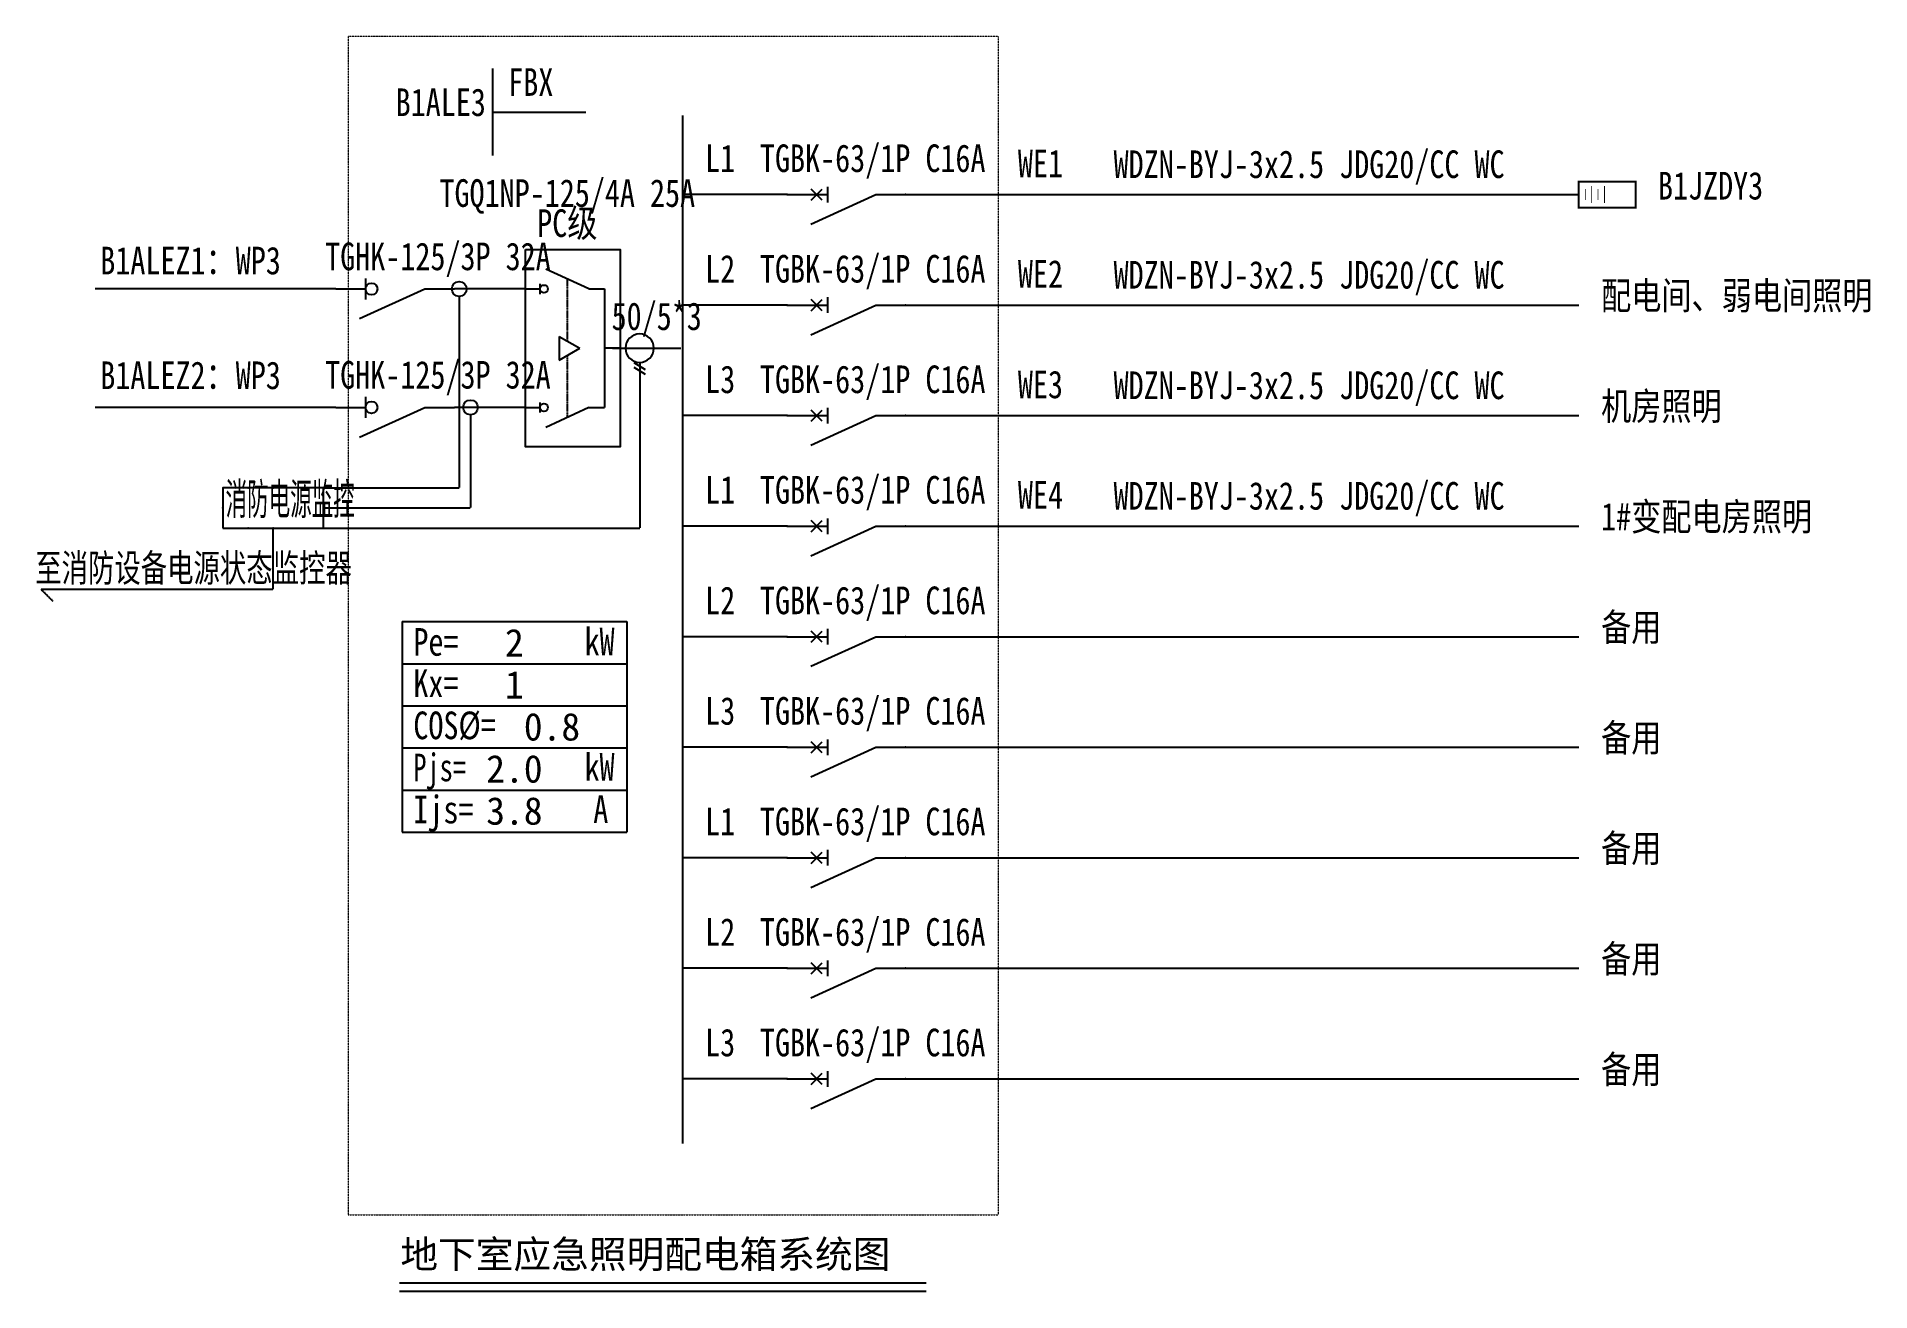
# Model space of a CAD drawing. Extents: x 178041 to 180363, y 206886 to 208475.
import ezdxf
from ezdxf.enums import TextEntityAlignment as Align

# ---------------------------------------------------------------- set-up
doc = ezdxf.new("R2010")
doc.units = 0
doc.header["$MEASUREMENT"] = 0
for name, pattern in [('__DASH', [0.35, 0.25, -0.1]), ('_虚线L', [0.375, 0.25, -0.125]), ('DASH', [0.35, 0.25, -0.1]), ('控制线', [1, 0.75, -0.1, 0.05, -0.1])]:
    doc.linetypes.add(name, pattern=pattern)
for name, color, linetype in [('EL-SYS', 3, 'Continuous'), ('EL-SYS-EQUIP', 3, 'Continuous'), ('EL-SYS-loop1', 3, 'Continuous'), ('EL-SYS-loop2', 6, '控制线'), ('EL-TEXT', 4, 'Continuous')]:
    doc.layers.add(name, color=color, linetype=linetype)
doc.layers.add('EL-TEXT1', color=255, linetype='__DASH', lineweight=20)
doc.styles.add('_TEL_DIM', font='xcsg.shx', dxfattribs={"width": 0.8, "height": 3.5, "bigfont": 'HZTXT.shx'})
doc.styles.add('CCDI-TOG-03', font='simhei.ttf')
doc.styles.add('H2', font='', dxfattribs={"width": 0.7})
doc.styles.add('HZ1', font='', dxfattribs={"width": 0.7})
doc.styles.add('S2', font='', dxfattribs={"width": 0.7, "height": 2.5})
doc.styles.get('H2').set_extended_font_data('SimSun')
doc.styles.get('HZ1').set_extended_font_data('SimSun')
doc.styles.get('S2').set_extended_font_data('SimSun')

# ---------------------------------------------------------------- blocks, each defined once
blk = doc.blocks.new('$equip_U$00000075(linying1)')
blk.add_lwpolyline([(-1.275, -0.51), (1.275, -0.51), (1.275, 0.51), (-1.275, 0.51)], close=True)
for p in [(-0.638, 0.51), (0, 0.51), (-1.275, 0), (1.275, 0), (-0.638, -0.51), (0, -0.51)]:
    blk.add_point(p)
at = {"color": 7, "style": 'S2', "width": 0.5}
blk.add_text('消防电源监控', height=0.8, dxfattribs=at).set_placement((-1.209, -0.409), align=Align.BOTTOM_LEFT)
at = {"color": 7, "style": '_TEL_DIM', "flags": 1}
for tag in ['A', 'REMARK']:
    blk.add_attdef(tag, text='', height=0.00002, dxfattribs=at).set_placement((0, 0), align=Align.MIDDLE_CENTER)

msp = doc.modelspace()

# ---------------------------------------------------------------- linework, layer by layer
at = {"color": 3}
for p, q in [((179035.7, 208268.1, 0), (179021.6, 208282.2, 0)), ((179021.6, 208268.1, 0), (179035.7, 208282.2, 0)), ((179042.4, 208285.1, 0), (179042.4, 208265.2, 0)), ((179021.2, 208237.7, 0), (179103.7, 208275.2, 0)), ((179035.7, 208128.1, 0), (179021.6, 208142.2, 0)), ((179021.6, 208128.1, 0), (179035.7, 208142.2, 0)), ((179042.4, 208145.1, 0), (179042.4, 208125.2, 0)), ((179021.2, 208097.7, 0), (179103.7, 208135.2, 0)), ((179035.7, 207988.1, 0), (179021.6, 208002.2, 0)), ((179021.6, 207988.1, 0), (179035.7, 208002.2, 0)), ((179042.4, 208005.1, 0), (179042.4, 207985.2, 0)), ((179021.2, 207957.7, 0), (179103.7, 207995.2, 0)), ((179042.4, 207865.1, 0), (179042.4, 207845.2, 0)), ((179021.2, 207817.7, 0), (179103.7, 207855.2, 0)), ((179035.7, 207848.1, 0), (179021.6, 207862.2, 0)), ((179021.6, 207848.1, 0), (179035.7, 207862.2, 0)), ((179042.4, 207725.1, 0), (179042.4, 207705.2, 0)), ((179021.2, 207677.7, 0), (179103.7, 207715.2, 0)), ((179035.7, 207708.1, 0), (179021.6, 207722.2, 0)), ((179021.6, 207708.1, 0), (179035.7, 207722.2, 0)), ((179042.4, 207585.1, 0), (179042.4, 207565.2, 0)), ((179021.2, 207537.7, 0), (179103.7, 207575.2, 0)), ((179035.7, 207568.1, 0), (179021.6, 207582.2, 0)), ((179021.6, 207568.1, 0), (179035.7, 207582.2, 0)), ((179042.4, 207445.1, 0), (179042.4, 207425.2, 0)), ((179021.2, 207397.7, 0), (179103.7, 207435.2, 0)), ((179035.7, 207428.1, 0), (179021.6, 207442.2, 0)), ((179021.6, 207428.1, 0), (179035.7, 207442.2, 0)), ((179042.4, 207305.1, 0), (179042.4, 207285.2, 0)), ((179021.2, 207257.7, 0), (179103.7, 207295.2, 0)), ((179035.7, 207288.1, 0), (179021.6, 207302.2, 0)), ((179021.6, 207288.1, 0), (179035.7, 207302.2, 0)), ((179021.2, 207117.7, 0), (179103.7, 207155.2, 0)), ((179035.7, 207148.1, 0), (179021.6, 207162.2, 0)), ((179021.6, 207148.1, 0), (179035.7, 207162.2, 0)), ((179042.4, 207165.1, 0), (179042.4, 207145.2, 0))]:
    msp.add_line(p, q, dxfattribs=at)
for points, const_width in [([(179993.9, 208291.7), (179993.9, 208258.7), (180065.9, 208258.7), (180065.9, 208291.7), (179993.9, 208291.7), (179993.9, 208258.7)], 2.5), ([(180002.1, 208282.2), (180002.1, 208268.1)], 1), ([(180010.2, 208286), (180010.2, 208264.3)], 1), ([(180018.3, 208282.2), (180018.3, 208268.1)], 1), ([(180026.5, 208286), (180026.5, 208264.3)], 1)]:
    msp.add_lwpolyline(points, dxfattribs=dict(const_width=const_width))
at = {"color": 3, "elevation": 0}
for points in [[(178991.2, 208275.2), (179042.4, 208275.2)], [(179103.7, 208275.2), (179141.2, 208275.2)], [(178991.2, 208135.2), (179042.4, 208135.2)], [(179103.7, 208135.2), (179141.2, 208135.2)], [(178991.2, 207995.2), (179042.4, 207995.2)], [(179103.7, 207995.2), (179141.2, 207995.2)], [(178991.2, 207855.2), (179042.4, 207855.2)], [(179103.7, 207855.2), (179141.2, 207855.2)], [(178991.2, 207715.2), (179042.4, 207715.2)], [(179103.7, 207715.2), (179141.2, 207715.2)], [(178991.2, 207575.2), (179042.4, 207575.2)], [(179103.7, 207575.2), (179141.2, 207575.2)], [(178991.2, 207435.2), (179042.4, 207435.2)], [(179103.7, 207435.2), (179141.2, 207435.2)], [(178991.2, 207295.2), (179042.4, 207295.2)], [(179103.7, 207295.2), (179141.2, 207295.2)], [(178991.2, 207155.2), (179042.4, 207155.2)], [(179103.7, 207155.2), (179141.2, 207155.2)]]:
    msp.add_lwpolyline(points, dxfattribs=at)
at = {"color": 0, "linetype": 'DASH'}
for p in [(178991.2, 208275.2, 0), (179141.2, 208275.2, 0), (178991.2, 208135.2, 0), (179141.2, 208135.2, 0), (178991.2, 207995.2, 0), (179141.2, 207995.2, 0), (178991.2, 207855.2, 0), (179141.2, 207855.2, 0), (178991.2, 207715.2, 0), (179141.2, 207715.2, 0), (178991.2, 207575.2, 0), (179141.2, 207575.2, 0), (178991.2, 207435.2, 0), (179141.2, 207435.2, 0), (178991.2, 207295.2, 0), (179141.2, 207295.2, 0), (178991.2, 207155.2, 0), (179141.2, 207155.2, 0)]:
    msp.add_point(p, dxfattribs=at)
at = {"layer": 'EL-SYS'}
for p, q in [((178859, 207073.1), (178859, 208375.2)), ((178991.2, 208275.2), (178859, 208275.2)), ((179141.2, 208275.2), (179993.9, 208275.2)), ((178457.3, 208168.9, -29.2), (178457.3, 208142.3, -29.2)), ((178449.8, 208118.1, -29.2), (178532.3, 208155.6, -29.2)), ((178991.2, 208135.2), (178859, 208135.2)), ((179141.2, 208135.2), (179993.9, 208135.2)), ((178769.9, 208080.6, -29.2), (178856.5, 208080.6, -29.2)), ((178449.8, 207968.1, -29.2), (178532.3, 208005.6, -29.2)), ((178457.3, 208018.9, -29.2), (178457.3, 207992.3, -29.2)), ((178991.2, 207995.2), (178859, 207995.2)), ((179141.2, 207995.2), (179993.9, 207995.2)), ((178991.2, 207855.2, 0), (178859, 207855.2, 0)), ((179141.2, 207855.2, 0), (179993.9, 207855.2, 0)), ((178991.2, 207715.2, 0), (178859, 207715.2, 0)), ((179141.2, 207715.2, 0), (179993.9, 207715.2, 0)), ((178991.2, 207575.2, 0), (178859, 207575.2, 0)), ((179141.2, 207575.2, 0), (179993.9, 207575.2, 0)), ((178991.2, 207435.2, 0), (178859, 207435.2, 0)), ((179141.2, 207435.2, 0), (179993.9, 207435.2, 0)), ((178991.2, 207295.2, 0), (178859, 207295.2, 0)), ((179141.2, 207295.2, 0), (179993.9, 207295.2, 0)), ((178991.2, 207155.2, 0), (178859, 207155.2, 0)), ((179141.2, 207155.2, 0), (179993.9, 207155.2, 0))]:
    msp.add_line(p, q, dxfattribs=at)
at = {"layer": 'EL-SYS', "elevation": -29.2}
for points in [[(178419.8, 208155.6), (178457.3, 208155.6)], [(178532.3, 208155.6), (178569.8, 208155.6)], [(178419.8, 208005.6), (178457.3, 208005.6)], [(178532.3, 208005.6), (178569.8, 208005.6)]]:
    msp.add_lwpolyline(points, dxfattribs=at)
at = {"layer": 'EL-SYS'}
for centre in [(178464.8, 208155.6, -29.2), (178464.8, 208005.6, -29.2)]:
    msp.add_circle(centre, 7.55, dxfattribs=at)
at = {"layer": 'EL-SYS-EQUIP'}
for p, q in [((178739.9, 208155.6, -29.2), (178685.5, 208180.9, -29.2)), ((178659.9, 208155.6, -29.2), (178678.2, 208155.6, -29.2)), ((178678.2, 208162, -29.2), (178678.2, 208149.2, -29.2)), ((178739.9, 208155.6, -29.2), (178759.9, 208155.6, -29.2)), ((178759.9, 208155.6, -29.2), (178759.9, 208005.6, -29.2)), ((178779.9, 208080.6, -29.2), (178759.9, 208080.6, -29.2)), ((178659.9, 208005.6, -29.2), (178678.2, 208005.6, -29.2)), ((178678.2, 208012, -29.2), (178678.2, 207999.2, -29.2)), ((178739.9, 208005.6, -29.2), (178685.5, 207980.2, -29.2)), ((178739.9, 208005.6, -29.2), (178759.9, 208005.6, -29.2))]:
    msp.add_line(p, q, dxfattribs=at)
at = {"layer": 'EL-SYS-EQUIP', "color": 1, "linetype": 'DASH'}
for p, q in [((178712.7, 208168.3, -29.2), (178712.7, 208089.8, -29.2)), ((178712.7, 208071.3, -29.2), (178712.7, 207992.9, -29.2))]:
    msp.add_line(p, q, dxfattribs=at)
at = {"layer": 'EL-SYS-EQUIP', "color": 1}
for p, q in [((178702.7, 208095.6, -29.2), (178728.7, 208080.6, -29.2)), ((178702.7, 208095.6, -29.2), (178702.7, 208065.6, -29.2)), ((178702.7, 208065.6, -29.2), (178728.7, 208080.6, -29.2))]:
    msp.add_line(p, q, dxfattribs=at)
at = {"layer": 'EL-SYS-EQUIP', "elevation": -29.2}
msp.add_lwpolyline([(178659.9, 208205.6), (178779.9, 208205.6), (178779.9, 207955.6), (178659.9, 207955.6)], close=True, dxfattribs=at)
at = {"layer": 'EL-SYS-EQUIP', "color": 3, "elevation": 1.3}
msp.add_lwpolyline([(178822.5, 208080.6, 1), (178786.5, 208080.6, 1), (178822.5, 208080.6)], format="xyb", close=True, dxfattribs=at)
for points in [[(178811.7, 208053), (178797.3, 208062)], [(178811.7, 208047.3), (178797.3, 208056.3)], [(178804.5, 208062.6), (178804.5, 208048.2)]]:
    msp.add_lwpolyline(points, dxfattribs=at)
at = {"layer": 'EL-SYS-EQUIP', "color": 3}
for centre in [(178575.9, 208155.6, -29.2), (178590.2, 208005.6, -29.2)]:
    msp.add_circle(centre, 9.37, dxfattribs=at)
at = {"layer": 'EL-SYS-EQUIP'}
for centre in [(178683.2, 208155.6, -29.2), (178683.2, 208005.6, -29.2)]:
    msp.add_circle(centre, 5.02, dxfattribs=at)
at = {"layer": 'EL-SYS-loop1'}
for p, q in [((178419.8, 208155.6, -29.2), (178114.9, 208155.6, -29.2)), ((178659.9, 208155.6, -29.2), (178569.8, 208155.6, -29.2)), ((178419.8, 208005.6, -29.2), (178114.9, 208005.6, -29.2)), ((178659.9, 208005.6, -29.2), (178569.8, 208005.6, -29.2))]:
    msp.add_line(p, q, dxfattribs=at)
at = {"layer": 'EL-SYS-loop2', "linetype": '控制线'}
for p, q in [((178575.9, 208146.2, -29.2), (178575.9, 207903.7, -29.2)), ((178804.5, 208062.6, 1.3), (178804.5, 207852.7, -29.2)), ((178590.2, 207996.2, -29.2), (178590.2, 207878.2, -29.2)), ((178404.2, 207903.7, -29.2), (178575.9, 207903.7, -29.2)), ((178404.2, 207878.2, -29.2), (178590.2, 207878.2, -29.2)), ((178340.4, 207775.2, -29.2), (178340.4, 207852.7, -29.2)), ((178404.2, 207852.7, -29.2), (178804.5, 207852.7, -29.2)), ((178046.3, 207775.2, -29.2), (178061.2, 207760.2, -29.2)), ((178046.3, 207775.2, -29.2), (178340.4, 207775.2, -29.2))]:
    msp.add_line(p, q, dxfattribs=at)
at = {"layer": 'EL-TEXT'}
for p, q in [((178618, 208434.7), (178618, 208324.7)), ((178618, 208379.7), (178736.1, 208379.7)), ((178500.1, 206896.9, 0), (179167.4, 206896.9, 0)), ((178500.1, 206886.1, 0), (179167.4, 206886.1, 0))]:
    msp.add_line(p, q, dxfattribs=at)
at = {"layer": 'EL-TEXT', "ltscale": 9998.693336}
for p, q in [((178503.6, 207734.4, 0), (178503.6, 207467.7, 0)), ((178503.6, 207734.4, 0), (178788, 207734.4, 0)), ((178788, 207734.4, 0), (178788, 207467.7, 0)), ((178503.6, 207680.9, 0), (178788, 207680.9, 0)), ((178503.6, 207627.6, 0), (178788, 207627.6, 0)), ((178503.6, 207574.3, 0), (178788, 207574.3, 0)), ((178503.6, 207521, 0), (178788, 207521, 0)), ((178503.6, 207467.7, 0), (178788, 207467.7, 0))]:
    msp.add_line(p, q, dxfattribs=at)
at = {"layer": 'EL-TEXT1', "linetype": '_虚线L'}
for p, q in [((178435.3, 208475.2), (178435.3, 206982.9)), ((179259, 208475.2), (178435.3, 208475.2)), ((178435.3, 208475.2), (178435.3, 206982.9)), ((179259, 206982.9), (179259, 208475.2)), ((178435.3, 206982.9), (179259, 206982.9))]:
    msp.add_line(p, q, dxfattribs=at)

# ---------------------------------------------------------------- block references
at = {"layer": 'EL-SYS-EQUIP', "xscale": 50.00000000000001, "yscale": 50.00000000000001, "zscale": 50.00000000000001, "rotation": 2.166884314568676e-07}
msp.add_blockref('$equip_U$00000075(linying1)', (178340.4, 207878.2, -29.2), dxfattribs=at)

# ---------------------------------------------------------------- texts
at = {"style": 'S2'}
for s, width, p in [('Pe=', 0.8, (178517.8, 207691.1, 0)), ('kW', 0.8, (178734.6, 207691.7, 0)), ('Kx=', 0.8, (178517.8, 207638.7, 0)), ('COS%%C=', 0.8, (178517.8, 207585.4, 0)), ('Pjs=', 0.7, (178517.8, 207532.1, 0)), ('kW', 0.8, (178734.6, 207532.7, 0)), ('Ijs=', 0.8, (178517.8, 207478.8, 0)), ('A', 0.8, (178745.7, 207479.4, 0))]:
    msp.add_text(s, height=35, dxfattribs=dict(at, width=width)).set_placement(p)
at = {"layer": 'EL-TEXT', "width": 0.8}
for s, style, p in [('FBX', 'S2', (178638, 208389.7)), ('B1ALE3', 'H2', (178495.4, 208364.1)), ('L1', 'H2', (178887.4, 208293.2)), ('TGBK-63/1P C16A', 'H2', (178956.8, 208293.2)), ('WE1', 'H2', (179283.5, 208286.7)), ('WDZN-BYJ-3x2.5 JDG20/CC WC', 'H2', (179404.7, 208285.6)), ('B1JZDY3', 'H2', (180094.2, 208258.4)), ('L2', 'H2', (178887.4, 208153.2)), ('TGBK-63/1P C16A', 'H2', (178956.8, 208153.2)), ('WE2', 'H2', (179283.5, 208146.7)), ('WDZN-BYJ-3x2.5 JDG20/CC WC', 'H2', (179404.7, 208145.6)), ('配电间、弱电间照明', 'H2', (180022.2, 208119.2)), ('L3', 'H2', (178887.4, 208013.2)), ('TGBK-63/1P C16A', 'H2', (178956.8, 208013.2)), ('WE3', 'H2', (179283.5, 208006.7)), ('WDZN-BYJ-3x2.5 JDG20/CC WC', 'H2', (179404.7, 208005.6)), ('机房照明', 'H2', (180022.2, 207979.2)), ('L1', 'H2', (178887.4, 207873.2)), ('TGBK-63/1P C16A', 'H2', (178956.8, 207873.2, 0)), ('WE4', 'H2', (179283.5, 207866.7, 0)), ('WDZN-BYJ-3x2.5 JDG20/CC WC', 'H2', (179404.7, 207865.6, 0)), ('1#变配电房照明', 'H2', (180022.2, 207839.2, 0)), ('L2', 'H2', (178887.4, 207733.2)), ('TGBK-63/1P C16A', 'H2', (178956.8, 207733.2, 0)), ('备用', 'H2', (180022.2, 207699.2, 0)), ('L3', 'H2', (178887.4, 207593.2, 0)), ('TGBK-63/1P C16A', 'H2', (178956.8, 207593.2, 0)), ('备用', 'H2', (180022.2, 207559.2, 0)), ('L1', 'H2', (178887.4, 207453.2, 0)), ('TGBK-63/1P C16A', 'H2', (178956.8, 207453.2, 0)), ('备用', 'H2', (180022.2, 207419.2, 0)), ('L2', 'H2', (178887.4, 207313.2, 0)), ('TGBK-63/1P C16A', 'H2', (178956.8, 207313.2, 0)), ('备用', 'H2', (180022.2, 207279.2, 0)), ('L3', 'H2', (178887.4, 207173.2, 0)), ('TGBK-63/1P C16A', 'H2', (178956.8, 207173.2, 0)), ('备用', 'H2', (180022.2, 207139.2, 0))]:
    msp.add_text(s, height=35, dxfattribs=dict(at, style=style)).set_placement(p, align=Align.BOTTOM_LEFT)
at = {"layer": 'EL-TEXT', "style": 'S2', "width": 0.8}
for s, p in [('TGQ1NP-125/4A 25A', (178712.8, 208277.1, -29.2)), ('PC级', (178712.8, 208239, -29.2)), ('50/5*3', (178826, 208121.1, -29.2))]:
    msp.add_text(s, height=35, dxfattribs=at).set_placement(p, align=Align.MIDDLE_CENTER)
at = {"layer": 'EL-TEXT'}
for s, style, width, p in [('TGHK-125/3P 32A', 'HZ1', 0.8, (178406.1, 208179.4, -29.2)), ('TGHK-125/3P 32A', 'HZ1', 0.8, (178406.1, 208029.4, -29.2)), ('至消防设备电源状态监控器', 'S2', 0.7, (178038.9, 207784.8, -29.2))]:
    msp.add_text(s, height=35, dxfattribs=dict(at, style=style, width=width)).set_placement(p)
at = {"layer": 'EL-TEXT', "color": 1, "style": 'H2', "width": 0.8}
for s, p in [('B1ALEZ1：WP3', (178121.3, 208163.6, -30.3)), ('B1ALEZ2：WP3', (178121.3, 208018.3, -30.3))]:
    msp.add_text(s, height=35, dxfattribs=at).set_placement(p, align=Align.BOTTOM_LEFT)
at = {"layer": 'EL-TEXT', "linetype": '_虚线L', "style": 'CCDI-TOG-03'}
msp.add_text('地下室应急照明配电箱系统图', height=35, dxfattribs=at).set_placement((178501.4, 206915.5, 0))
at = {"layer": 'EL-TEXT', "ltscale": 9998.693336, "char_height": 35, "width": 284.42, "attachment_point": 5, "rotation": 360}
for s, insert in [('2', (178645.8, 207707.6, 0)), ('1', (178645.8, 207654.2, 0)), ('    0.8', (178645.8, 207600.9, 0)), ('2.0', (178645.8, 207547.6, 0)), ('3.8', (178645.8, 207494.3, 0))]:
    msp.add_mtext(s, dxfattribs=dict(at, insert=insert))

doc.saveas('drawing.dxf')
